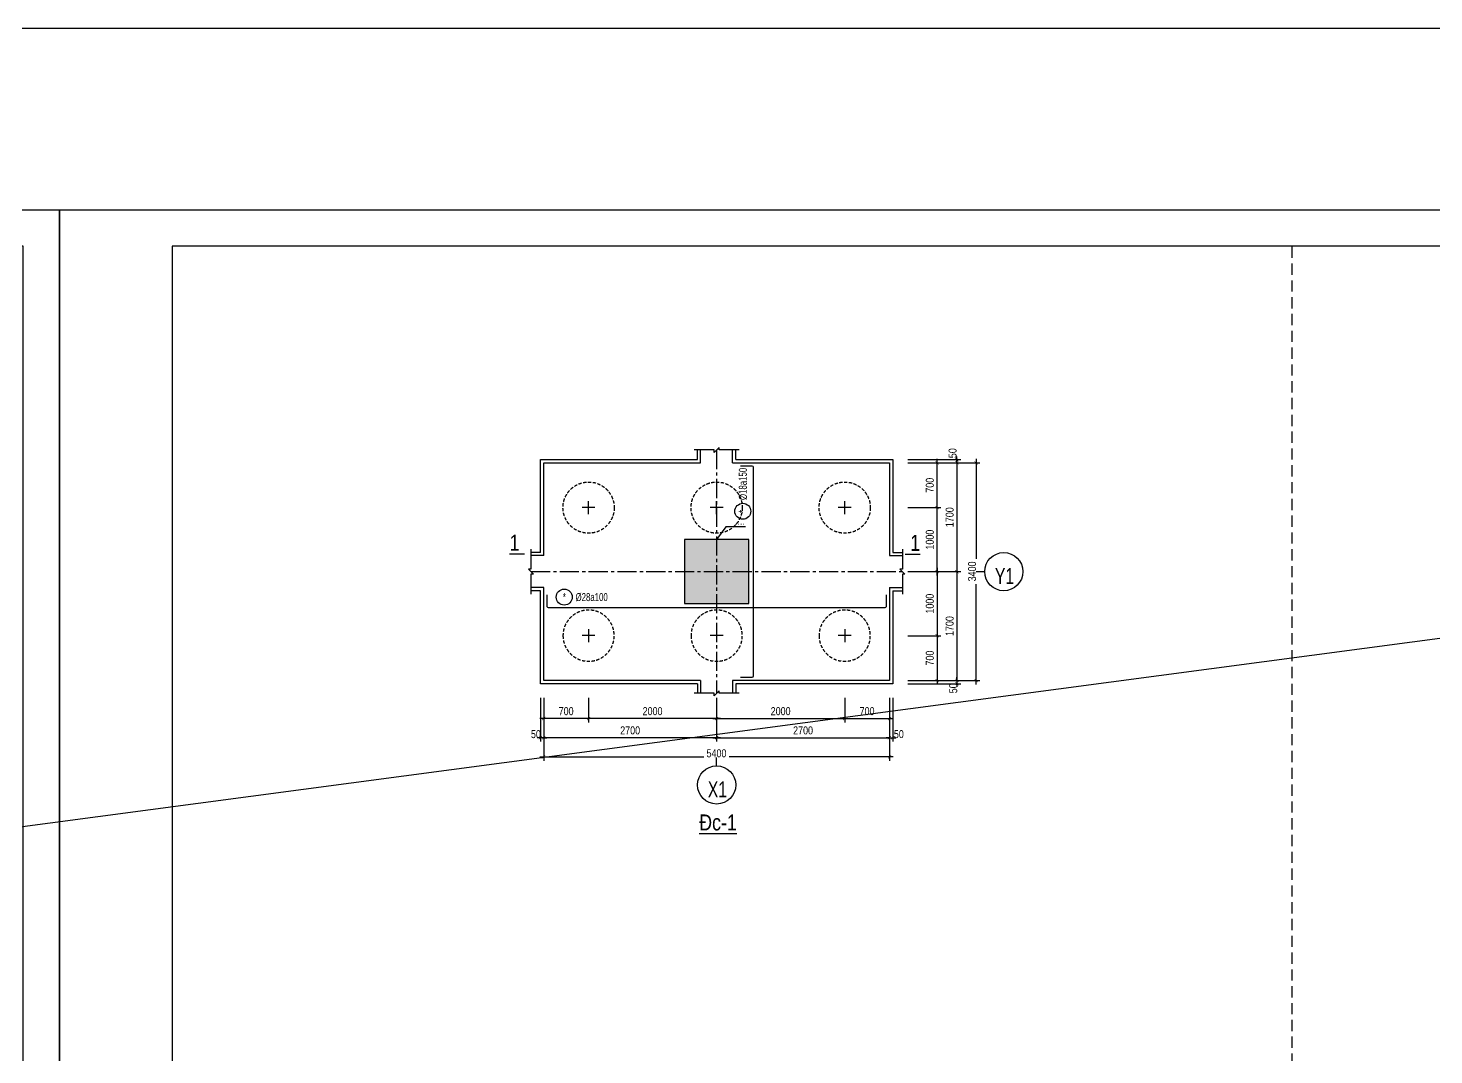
# Model space of a CAD drawing. Extents: x 71 to 2424299, y -14 to 1061502.
# Drawn here: x 1217521 to 1228498, y 494781 to 502800 of the extents above; entities that cross this region are included whole.
import ezdxf
from ezdxf.enums import TextEntityAlignment as Align

# ---------------------------------------------------------------- set-up
doc = ezdxf.new("R2010")
doc.units = 0
doc.header["$LTSCALE"] = 1000
doc.header["$MEASUREMENT"] = 0
doc.header["$PDMODE"] = 3
doc.linetypes.add('CENTER2', pattern=[1.125, 0.75, -0.125, 0.125, -0.125])
doc.linetypes.add('HIDDEN', pattern=[0.375, 0.25, -0.125])
doc.layers.get('0').update_dxf_attribs({"linetype": 'CONTINUOUS'})
doc.layers.get('Defpoints').update_dxf_attribs({"linetype": 'CONTINUOUS'})
for name, color, linetype in [('CDC.01.AXIS', 160, 'CENTER2'), ('CDC.02.DIM', 1, 'CONTINUOUS'), ('CDC.03.BORDER', 3, 'CONTINUOUS'), ('CDC.04.HIDDEN', 8, 'HIDDEN'), ('CDC.05.STEEL', 4, 'CONTINUOUS'), ('CDC.06.TEXT', 2, 'CONTINUOUS'), ('CDC.09.COLUMN', 4, 'CONTINUOUS'), ('CDC.10.HATCH', 9, 'CONTINUOUS'), ('CDC.11.NOTE', 8, 'CONTINUOUS'), ('CDC.12.PILE', 7, 'CONTINUOUS'), ('CDC.14.STEELNUM', 9, 'CONTINUOUS'), ('KCS_CHI', 1, 'CONTINUOUS')]:
    doc.layers.add(name, color=color, linetype=linetype)
doc.styles.add('ARIAL', font='arial.ttf', dxfattribs={"width": 0.8})
doc.dimstyles.new('50', dxfattribs={"dimscale": 25, "dimtxt": 2.5, "dimasz": 1, "dimexe": 1.2, "dimexo": 0, "dimgap": 1, "dimtad": 1, "dimdec": 0, "dimlfac": 2, "dimdsep": 46, "dimtxsty": 'ARIAL', "dimblk": 'ARCHTICK', "dimcen": 1, "dimdle": 1.2, "dimclrd": 1, "dimclre": 1, "dimclrt": 2, "dimadec": 0, "dimazin": 0, "dimtfac": 0.00072, "dimtdec": 0, "dimtix": 1, "dimtmove": 2, "dimatfit": 3, "dimfxl": 1, "dimtolj": 1, "dimarcsym": 0})

# ---------------------------------------------------------------- blocks, each defined once
blk = doc.blocks.new('_ArchTick')
at = {"color": 0, "linetype": 'ByBlock', "const_width": 0.15}
blk.add_lwpolyline([(-0.5, -0.5), (0.5, 0.5)], dxfattribs=at)
blk = doc.blocks.new('*D1410')
at = {"layer": 'CDC.02.DIM', "color": 1, "lineweight": -2, "transparency": 16777216}
for p, q in [((1224390, 499405), (1224803, 499405)), ((1224773, 499435), (1224773, 498525)), ((1224390, 498555), (1224803, 498555))]:
    blk.add_line(p, q, dxfattribs=at)
at = {"layer": 'Defpoints', "color": 0, "transparency": 16777216}
for p in [(1224390, 499405), (1224390, 498555), (1224773, 498555)]:
    blk.add_point(p, dxfattribs=at)
at = {"layer": 'CDC.02.DIM', "color": 1, "lineweight": -2, "transparency": 16777216, "xscale": 25, "yscale": 25, "zscale": 25}
for p, rotation in [((1224773, 499405), 90), ((1224773, 498555), 270)]:
    blk.add_blockref('_ArchTick', p, dxfattribs=dict(at, rotation=rotation))
at = {"layer": 'CDC.02.DIM', "color": 2, "transparency": 16777216, "insert": (1224717, 498980), "char_height": 62.5, "attachment_point": 5, "rotation": 90, "style": 'ARIAL'}
blk.add_mtext('\\A1;1700', dxfattribs=at)
blk = doc.blocks.new('*D1411')
at = {"layer": 'CDC.02.DIM', "color": 1, "lineweight": -2, "transparency": 16777216}
for p, q in [((1224773, 498585), (1224773, 497675)), ((1224390, 498555), (1224803, 498555)), ((1224390, 497705), (1224803, 497705))]:
    blk.add_line(p, q, dxfattribs=at)
at = {"layer": 'Defpoints', "color": 0, "transparency": 16777216}
for p in [(1224390, 498555), (1224390, 497705), (1224773, 497705)]:
    blk.add_point(p, dxfattribs=at)
at = {"layer": 'CDC.02.DIM', "color": 1, "lineweight": -2, "transparency": 16777216, "xscale": 25, "yscale": 25, "zscale": 25}
for p, rotation in [((1224773, 498555), 90), ((1224773, 497705), 270)]:
    blk.add_blockref('_ArchTick', p, dxfattribs=dict(at, rotation=rotation))
at = {"layer": 'CDC.02.DIM', "color": 2, "transparency": 16777216, "insert": (1224717, 498130), "char_height": 62.5, "attachment_point": 5, "rotation": 90, "style": 'ARIAL'}
blk.add_mtext('\\A1;1700', dxfattribs=at)
blk = doc.blocks.new('*D1412')
at = {"layer": 'CDC.02.DIM', "color": 1, "lineweight": -2, "transparency": 16777216}
for p, q in [((1224390, 499405), (1224953, 499405)), ((1224923, 499435), (1224923, 498656)), ((1224923, 497675), (1224923, 498457)), ((1224390, 497705), (1224953, 497705))]:
    blk.add_line(p, q, dxfattribs=at)
at = {"layer": 'Defpoints', "color": 0, "transparency": 16777216}
for p in [(1224390, 499405), (1224390, 497705), (1224923, 497705)]:
    blk.add_point(p, dxfattribs=at)
at = {"layer": 'CDC.02.DIM', "color": 1, "lineweight": -2, "transparency": 16777216, "xscale": 25, "yscale": 25, "zscale": 25}
for p, rotation in [((1224923, 499405), 90), ((1224923, 497705), 270)]:
    blk.add_blockref('_ArchTick', p, dxfattribs=dict(at, rotation=rotation))
at = {"layer": 'CDC.02.DIM', "color": 2, "transparency": 16777216, "insert": (1224892, 498557), "char_height": 62.5, "attachment_point": 5, "rotation": 90, "style": 'ARIAL'}
blk.add_mtext('\\A1;3400', dxfattribs=at)
blk = doc.blocks.new('*D1413')
at = {"layer": 'CDC.02.DIM', "color": 1, "lineweight": -2, "transparency": 16777216}
for p, q in [((1224390, 499430), (1224803, 499430)), ((1224390, 499405), (1224803, 499405)), ((1224773, 499430), (1224773, 499455)), ((1224773, 499405), (1224773, 499430)), ((1224773, 499405), (1224773, 499380))]:
    blk.add_line(p, q, dxfattribs=at)
at = {"layer": 'Defpoints', "color": 0, "transparency": 16777216}
for p in [(1224390, 499430), (1224390, 499405), (1224773, 499430)]:
    blk.add_point(p, dxfattribs=at)
at = {"layer": 'CDC.02.DIM', "color": 1, "lineweight": -2, "transparency": 16777216, "xscale": 25, "yscale": 25, "zscale": 25}
for p, rotation in [((1224773, 499430), 270), ((1224773, 499405), 90)]:
    blk.add_blockref('_ArchTick', p, dxfattribs=dict(at, rotation=rotation))
at = {"layer": 'CDC.02.DIM', "color": 2, "transparency": 16777216, "insert": (1224740, 499480), "char_height": 62.5, "attachment_point": 5, "rotation": 90, "style": 'ARIAL'}
blk.add_mtext('\\A1;50', dxfattribs=at)
blk = doc.blocks.new('*D1414')
at = {"layer": 'CDC.02.DIM', "color": 1, "lineweight": -2, "transparency": 16777216}
for p, q in [((1224390, 497705), (1224803, 497705)), ((1224773, 497705), (1224773, 497730)), ((1224773, 497705), (1224773, 497680)), ((1224390, 497680), (1224803, 497680)), ((1224773, 497680), (1224773, 497655))]:
    blk.add_line(p, q, dxfattribs=at)
at = {"layer": 'Defpoints', "color": 0, "transparency": 16777216}
for p in [(1224390, 497705), (1224390, 497680), (1224773, 497680)]:
    blk.add_point(p, dxfattribs=at)
at = {"layer": 'CDC.02.DIM', "color": 1, "lineweight": -2, "transparency": 16777216, "xscale": 25, "yscale": 25, "zscale": 25}
for p, rotation in [((1224773, 497705), 270), ((1224773, 497680), 90)]:
    blk.add_blockref('_ArchTick', p, dxfattribs=dict(at, rotation=rotation))
at = {"layer": 'CDC.02.DIM', "color": 2, "transparency": 16777216, "insert": (1224745, 497644), "char_height": 62.5, "attachment_point": 5, "rotation": 90, "style": 'ARIAL'}
blk.add_mtext('\\A1;50', dxfattribs=at)
blk = doc.blocks.new('*D1415')
at = {"layer": 'CDC.02.DIM', "color": 1, "lineweight": -2, "transparency": 16777216}
for p, q in [((1224390, 499055), (1224649, 499055)), ((1224619, 498525), (1224619, 499085)), ((1224390, 498555), (1224649, 498555))]:
    blk.add_line(p, q, dxfattribs=at)
at = {"layer": 'Defpoints', "color": 0, "transparency": 16777216}
for p in [(1224390, 499055), (1224619, 499055), (1224390, 498555)]:
    blk.add_point(p, dxfattribs=at)
at = {"layer": 'CDC.02.DIM', "color": 1, "lineweight": -2, "transparency": 16777216, "xscale": 25, "yscale": 25, "zscale": 25}
for p, rotation in [((1224619, 499055), 90), ((1224619, 498555), 270)]:
    blk.add_blockref('_ArchTick', p, dxfattribs=dict(at, rotation=rotation))
at = {"layer": 'CDC.02.DIM', "color": 2, "transparency": 16777216, "insert": (1224562, 498805), "char_height": 62.5, "attachment_point": 5, "rotation": 90, "style": 'ARIAL'}
blk.add_mtext('\\A1;1000', dxfattribs=at)
blk = doc.blocks.new('*D1416')
at = {"layer": 'CDC.02.DIM', "color": 1, "lineweight": -2, "transparency": 16777216}
for p, q in [((1224619, 498585), (1224619, 498025)), ((1224390, 498555), (1224649, 498555)), ((1224390, 498055), (1224649, 498055))]:
    blk.add_line(p, q, dxfattribs=at)
at = {"layer": 'Defpoints', "color": 0, "transparency": 16777216}
for p in [(1224390, 498555), (1224390, 498055), (1224619, 498055)]:
    blk.add_point(p, dxfattribs=at)
at = {"layer": 'CDC.02.DIM', "color": 1, "lineweight": -2, "transparency": 16777216, "xscale": 25, "yscale": 25, "zscale": 25}
for p, rotation in [((1224619, 498555), 90), ((1224619, 498055), 270)]:
    blk.add_blockref('_ArchTick', p, dxfattribs=dict(at, rotation=rotation))
at = {"layer": 'CDC.02.DIM', "color": 2, "transparency": 16777216, "insert": (1224562, 498305), "char_height": 62.5, "attachment_point": 5, "rotation": 90, "style": 'ARIAL'}
blk.add_mtext('\\A1;1000', dxfattribs=at)
blk = doc.blocks.new('*D1417')
at = {"layer": 'CDC.02.DIM', "color": 1, "lineweight": -2, "transparency": 16777216}
for p, q in [((1221547, 497570), (1221547, 497228)), ((1222897, 497570), (1222897, 497228)), ((1222927, 497258), (1221517, 497258))]:
    blk.add_line(p, q, dxfattribs=at)
at = {"layer": 'Defpoints', "color": 0, "transparency": 16777216}
for p in [(1221547, 497570), (1222897, 497570), (1221547, 497258)]:
    blk.add_point(p, dxfattribs=at)
at = {"layer": 'CDC.02.DIM', "color": 1, "lineweight": -2, "transparency": 16777216, "xscale": 25, "yscale": 25, "zscale": 25, "rotation": 180}
blk.add_blockref('_ArchTick', (1221547, 497258), dxfattribs=at)
at = {"layer": 'CDC.02.DIM', "color": 1, "lineweight": -2, "transparency": 16777216, "xscale": 25, "yscale": 25, "zscale": 25}
blk.add_blockref('_ArchTick', (1222897, 497258), dxfattribs=at)
at = {"layer": 'CDC.02.DIM', "color": 2, "transparency": 16777216, "insert": (1222222, 497315), "char_height": 62.5, "attachment_point": 5, "style": 'ARIAL'}
blk.add_mtext('\\A1;2700', dxfattribs=at)
blk = doc.blocks.new('*D1418')
at = {"layer": 'CDC.02.DIM', "color": 1, "lineweight": -2, "transparency": 16777216}
for p, q in [((1222897, 497570), (1222897, 497228)), ((1224247, 497570), (1224247, 497228)), ((1222867, 497258), (1224277, 497258))]:
    blk.add_line(p, q, dxfattribs=at)
at = {"layer": 'Defpoints', "color": 0, "transparency": 16777216}
for p in [(1222897, 497570), (1224247, 497570), (1224247, 497258)]:
    blk.add_point(p, dxfattribs=at)
at = {"layer": 'CDC.02.DIM', "color": 1, "lineweight": -2, "transparency": 16777216, "xscale": 25, "yscale": 25, "zscale": 25, "rotation": 180}
blk.add_blockref('_ArchTick', (1222897, 497258), dxfattribs=at)
at = {"layer": 'CDC.02.DIM', "color": 1, "lineweight": -2, "transparency": 16777216, "xscale": 25, "yscale": 25, "zscale": 25}
blk.add_blockref('_ArchTick', (1224247, 497258), dxfattribs=at)
at = {"layer": 'CDC.02.DIM', "color": 2, "transparency": 16777216, "insert": (1223572, 497315), "char_height": 62.5, "attachment_point": 5, "style": 'ARIAL'}
blk.add_mtext('\\A1;2700', dxfattribs=at)
blk = doc.blocks.new('*D1419')
at = {"layer": 'CDC.02.DIM', "color": 1, "lineweight": -2, "transparency": 16777216}
for p, q in [((1221547, 497570), (1221547, 497078)), ((1224247, 497570), (1224247, 497078)), ((1221517, 497108), (1222796, 497108)), ((1224277, 497108), (1222995, 497108))]:
    blk.add_line(p, q, dxfattribs=at)
at = {"layer": 'Defpoints', "color": 0, "transparency": 16777216}
for p in [(1221547, 497570), (1224247, 497570), (1224247, 497108)]:
    blk.add_point(p, dxfattribs=at)
at = {"layer": 'CDC.02.DIM', "color": 1, "lineweight": -2, "transparency": 16777216, "xscale": 25, "yscale": 25, "zscale": 25, "rotation": 180}
blk.add_blockref('_ArchTick', (1221547, 497108), dxfattribs=at)
at = {"layer": 'CDC.02.DIM', "color": 1, "lineweight": -2, "transparency": 16777216, "xscale": 25, "yscale": 25, "zscale": 25}
blk.add_blockref('_ArchTick', (1224247, 497108), dxfattribs=at)
at = {"layer": 'CDC.02.DIM', "color": 2, "transparency": 16777216, "insert": (1222896, 497136), "char_height": 62.5, "attachment_point": 5, "style": 'ARIAL'}
blk.add_mtext('\\A1;5400', dxfattribs=at)
blk = doc.blocks.new('*D1420')
at = {"layer": 'CDC.02.DIM', "color": 1, "lineweight": -2, "transparency": 16777216}
for p, q in [((1221897, 497570), (1221897, 497378)), ((1222897, 497570), (1222897, 497378)), ((1222927, 497408), (1221867, 497408))]:
    blk.add_line(p, q, dxfattribs=at)
at = {"layer": 'Defpoints', "color": 0, "transparency": 16777216}
for p in [(1221897, 497570), (1222897, 497570), (1221897, 497408)]:
    blk.add_point(p, dxfattribs=at)
at = {"layer": 'CDC.02.DIM', "color": 1, "lineweight": -2, "transparency": 16777216, "xscale": 25, "yscale": 25, "zscale": 25, "rotation": 180}
blk.add_blockref('_ArchTick', (1221897, 497408), dxfattribs=at)
at = {"layer": 'CDC.02.DIM', "color": 1, "lineweight": -2, "transparency": 16777216, "xscale": 25, "yscale": 25, "zscale": 25}
blk.add_blockref('_ArchTick', (1222897, 497408), dxfattribs=at)
at = {"layer": 'CDC.02.DIM', "color": 2, "transparency": 16777216, "insert": (1222397, 497465), "char_height": 62.5, "attachment_point": 5, "style": 'ARIAL'}
blk.add_mtext('\\A1;2000', dxfattribs=at)
blk = doc.blocks.new('*D1421')
at = {"layer": 'CDC.02.DIM', "color": 1, "lineweight": -2, "transparency": 16777216}
for p, q in [((1222897, 497570), (1222897, 497378)), ((1223897, 497570), (1223897, 497378)), ((1222867, 497408), (1223927, 497408))]:
    blk.add_line(p, q, dxfattribs=at)
at = {"layer": 'Defpoints', "color": 0, "transparency": 16777216}
for p in [(1222897, 497570), (1223897, 497570), (1223897, 497408)]:
    blk.add_point(p, dxfattribs=at)
at = {"layer": 'CDC.02.DIM', "color": 1, "lineweight": -2, "transparency": 16777216, "xscale": 25, "yscale": 25, "zscale": 25, "rotation": 180}
blk.add_blockref('_ArchTick', (1222897, 497408), dxfattribs=at)
at = {"layer": 'CDC.02.DIM', "color": 1, "lineweight": -2, "transparency": 16777216, "xscale": 25, "yscale": 25, "zscale": 25}
blk.add_blockref('_ArchTick', (1223897, 497408), dxfattribs=at)
at = {"layer": 'CDC.02.DIM', "color": 2, "transparency": 16777216, "insert": (1223397, 497465), "char_height": 62.5, "attachment_point": 5, "style": 'ARIAL'}
blk.add_mtext('\\A1;2000', dxfattribs=at)
blk = doc.blocks.new('*D1422')
at = {"layer": 'CDC.02.DIM', "color": 1, "lineweight": -2, "transparency": 16777216}
for p, q in [((1221522, 497570), (1221522, 497228)), ((1221547, 497570), (1221547, 497228)), ((1221522, 497258), (1221497, 497258)), ((1221547, 497258), (1221522, 497258)), ((1221547, 497258), (1221572, 497258))]:
    blk.add_line(p, q, dxfattribs=at)
at = {"layer": 'Defpoints', "color": 0, "transparency": 16777216}
for p in [(1221522, 497570), (1221547, 497570), (1221522, 497258)]:
    blk.add_point(p, dxfattribs=at)
at = {"layer": 'CDC.02.DIM', "color": 1, "lineweight": -2, "transparency": 16777216, "xscale": 25, "yscale": 25, "zscale": 25}
blk.add_blockref('_ArchTick', (1221522, 497258), dxfattribs=at)
at = {"layer": 'CDC.02.DIM', "color": 1, "lineweight": -2, "transparency": 16777216, "xscale": 25, "yscale": 25, "zscale": 25, "rotation": 180}
blk.add_blockref('_ArchTick', (1221547, 497258), dxfattribs=at)
at = {"layer": 'CDC.02.DIM', "color": 2, "transparency": 16777216, "insert": (1221486, 497286), "char_height": 62.5, "attachment_point": 5, "style": 'ARIAL'}
blk.add_mtext('\\A1;50', dxfattribs=at)
blk = doc.blocks.new('*D1423')
at = {"layer": 'CDC.02.DIM', "color": 1, "lineweight": -2, "transparency": 16777216}
for p, q in [((1224247, 497570), (1224247, 497228)), ((1224272, 497570), (1224272, 497228)), ((1224247, 497258), (1224222, 497258)), ((1224247, 497258), (1224272, 497258)), ((1224272, 497258), (1224297, 497258))]:
    blk.add_line(p, q, dxfattribs=at)
at = {"layer": 'Defpoints', "color": 0, "transparency": 16777216}
for p in [(1224247, 497570), (1224272, 497570), (1224272, 497258)]:
    blk.add_point(p, dxfattribs=at)
at = {"layer": 'CDC.02.DIM', "color": 1, "lineweight": -2, "transparency": 16777216, "xscale": 25, "yscale": 25, "zscale": 25}
blk.add_blockref('_ArchTick', (1224247, 497258), dxfattribs=at)
at = {"layer": 'CDC.02.DIM', "color": 1, "lineweight": -2, "transparency": 16777216, "xscale": 25, "yscale": 25, "zscale": 25, "rotation": 180}
blk.add_blockref('_ArchTick', (1224272, 497258), dxfattribs=at)
at = {"layer": 'CDC.02.DIM', "color": 2, "transparency": 16777216, "insert": (1224320, 497286), "char_height": 62.5, "attachment_point": 5, "style": 'ARIAL'}
blk.add_mtext('\\A1;50', dxfattribs=at)
blk = doc.blocks.new('D800')
at = {"layer": 'CDC.01.AXIS'}
for p, q in [((100, 0), (-100, 0)), ((0, -100), (0, 100))]:
    blk.add_line(p, q, dxfattribs=at)
at = {"layer": 'CDC.04.HIDDEN', "ltscale": 0.2}
blk.add_circle((0, 0), 400, dxfattribs=at)
blk = doc.blocks.new('*D1775')
at = {"layer": 'CDC.02.DIM', "color": 1, "lineweight": -2, "transparency": 16777216}
for p, q in [((1221547, 497570), (1221547, 497378)), ((1221897, 497570), (1221897, 497378)), ((1221927, 497408), (1221517, 497408))]:
    blk.add_line(p, q, dxfattribs=at)
at = {"layer": 'Defpoints', "color": 0, "transparency": 16777216}
for p in [(1221547, 497570), (1221897, 497570), (1221547, 497408)]:
    blk.add_point(p, dxfattribs=at)
at = {"layer": 'CDC.02.DIM', "color": 1, "lineweight": -2, "transparency": 16777216, "xscale": 25, "yscale": 25, "zscale": 25, "rotation": 180}
blk.add_blockref('_ArchTick', (1221547, 497408), dxfattribs=at)
at = {"layer": 'CDC.02.DIM', "color": 1, "lineweight": -2, "transparency": 16777216, "xscale": 25, "yscale": 25, "zscale": 25}
blk.add_blockref('_ArchTick', (1221897, 497408), dxfattribs=at)
at = {"layer": 'CDC.02.DIM', "color": 2, "transparency": 16777216, "insert": (1221722, 497465), "char_height": 62.5, "attachment_point": 5, "style": 'ARIAL'}
blk.add_mtext('\\A1;700', dxfattribs=at)
blk = doc.blocks.new('*D1776')
at = {"layer": 'CDC.02.DIM', "color": 1, "lineweight": -2, "transparency": 16777216}
for p, q in [((1223897, 497570), (1223897, 497378)), ((1224247, 497570), (1224247, 497378)), ((1223867, 497408), (1224277, 497408))]:
    blk.add_line(p, q, dxfattribs=at)
at = {"layer": 'Defpoints', "color": 0, "transparency": 16777216}
for p in [(1223897, 497570), (1224247, 497570), (1224247, 497408)]:
    blk.add_point(p, dxfattribs=at)
at = {"layer": 'CDC.02.DIM', "color": 1, "lineweight": -2, "transparency": 16777216, "xscale": 25, "yscale": 25, "zscale": 25, "rotation": 180}
blk.add_blockref('_ArchTick', (1223897, 497408), dxfattribs=at)
at = {"layer": 'CDC.02.DIM', "color": 1, "lineweight": -2, "transparency": 16777216, "xscale": 25, "yscale": 25, "zscale": 25}
blk.add_blockref('_ArchTick', (1224247, 497408), dxfattribs=at)
at = {"layer": 'CDC.02.DIM', "color": 2, "transparency": 16777216, "insert": (1224072, 497465), "char_height": 62.5, "attachment_point": 5, "style": 'ARIAL'}
blk.add_mtext('\\A1;700', dxfattribs=at)
blk = doc.blocks.new('*D1779')
at = {"layer": 'CDC.02.DIM', "color": 1, "lineweight": -2, "transparency": 16777216}
for p, q in [((1224390, 498055), (1224649, 498055)), ((1224619, 498085), (1224619, 497675)), ((1224390, 497705), (1224649, 497705))]:
    blk.add_line(p, q, dxfattribs=at)
at = {"layer": 'Defpoints', "color": 0, "transparency": 16777216}
for p in [(1224390, 498055), (1224390, 497705), (1224619, 497705)]:
    blk.add_point(p, dxfattribs=at)
at = {"layer": 'CDC.02.DIM', "color": 1, "lineweight": -2, "transparency": 16777216, "xscale": 25, "yscale": 25, "zscale": 25}
for p, rotation in [((1224619, 498055), 90), ((1224619, 497705), 270)]:
    blk.add_blockref('_ArchTick', p, dxfattribs=dict(at, rotation=rotation))
at = {"layer": 'CDC.02.DIM', "color": 2, "transparency": 16777216, "insert": (1224562, 497880), "char_height": 62.5, "attachment_point": 5, "rotation": 90, "style": 'ARIAL'}
blk.add_mtext('\\A1;700', dxfattribs=at)
blk = doc.blocks.new('*D1780')
at = {"layer": 'CDC.02.DIM', "color": 1, "lineweight": -2, "transparency": 16777216}
for p, q in [((1224390, 499405), (1224649, 499405)), ((1224619, 499025), (1224619, 499435)), ((1224390, 499055), (1224649, 499055))]:
    blk.add_line(p, q, dxfattribs=at)
at = {"layer": 'Defpoints', "color": 0, "transparency": 16777216}
for p in [(1224390, 499405), (1224619, 499405), (1224390, 499055)]:
    blk.add_point(p, dxfattribs=at)
at = {"layer": 'CDC.02.DIM', "color": 1, "lineweight": -2, "transparency": 16777216, "xscale": 25, "yscale": 25, "zscale": 25}
for p, rotation in [((1224619, 499405), 90), ((1224619, 499055), 270)]:
    blk.add_blockref('_ArchTick', p, dxfattribs=dict(at, rotation=rotation))
at = {"layer": 'CDC.02.DIM', "color": 2, "transparency": 16777216, "insert": (1224562, 499230), "char_height": 62.5, "attachment_point": 5, "rotation": 90, "style": 'ARIAL'}
blk.add_mtext('\\A1;700', dxfattribs=at)
blk = doc.blocks.new('34')
at = {"color": 4, "elevation": 0}
blk.add_lwpolyline([(1087304, 521743), (1107165, 521743), (1107165, 536023), (1087304, 536023)], close=True, dxfattribs=at)
at = {"layer": 'Defpoints', "elevation": 0}
blk.add_lwpolyline([(1086424, 521457), (1086424, 536307), (1107449, 536307), (1107449, 521457), (1086424, 521457)], close=True, dxfattribs=at)

msp = doc.modelspace()

# ---------------------------------------------------------------- hatches: boundary and pattern name
at = {"layer": 'CDC.10.HATCH'}
h = msp.add_hatch(dxfattribs=at)
h.set_pattern_fill('CHAU-01', color=256, scale=30, style=0, pattern_type=2)
h.set_pattern_definition([(50, (0, -18740), (215.178055, -18.82564), [22.5, -247.5]), (355, (0, -18740), (-41.6254, 225.65764), [18, -198]), (100.4514, (17.93, -18741.57), (173.552815, 206.831863), [19.122057, -210.342634]), (46.1842, (0, -18680), (320.172315, -49.655704), [33.75, -371.25]), (96.6356, (26.68, -18684.14), (280.39881, 292.23536), [28.68309, -315.5139]), (351.1842, (0, -18680), (280.39858, 292.23558), [27, -297]), (21, (30, -18695), (179.072116, -120.785667), [22.5, -247.5]), (326, (30, -18695), (72.9946, 217.545014), [18, -198]), (71.4514, (44.92, -18705.07), (252.06679, 96.75915), [19.122057, -210.342634]), (37.5, (0, -18740), (3.6479566, 99.868156), [0, -195.6, 0, -201, 0, -198.75]), (7.5, (0, -18740), (78.920861, 118.3235136), [0, -114.6, 0, -191.1, 0, -75.75]), (327.5, (-66.9, -18740), (160.146731, -6.7664615), [0, -75, 0, -234, 0, -310.5]), (317.5, (-96.9, -18740), (174.955851, 30.031495), [0, -97.5, 0, -155.4, 0, -220.5]), (45, (0, -18740), (-90.156115, 90.156115), []), (45, (0, -18703.25), (-90.156115, 90.156115), [])])
h.paths.add_polyline_path([(1223147.37, 498805.13), (1222647.37, 498805.13), (1222647.37, 498305.13), (1223147.37, 498305.13)])
h.paths.add_polyline_path([(1231987.37, 498755.13), (1231487.37, 498755.13), (1231487.37, 498355.13), (1231987.37, 498355.13)])

# ---------------------------------------------------------------- linework, layer by layer
at = {"layer": 'CDC.01.AXIS', "ltscale": 0.2}
for p, q in [((1222897.37, 499505.13), (1222897.37, 497605.13)), ((1221447.37, 498555.13), (1224347.37, 498555.13))]:
    msp.add_line(p, q, dxfattribs=at)
at = {"layer": 'CDC.03.BORDER'}
for p, q in [((1222772.37, 499405.13), (1222772.37, 499505.13)), ((1223022.37, 499405.13), (1223022.37, 499505.13)), ((1221547.37, 498680.13), (1221447.37, 498680.13)), ((1224247.37, 498680.13), (1224347.37, 498680.13)), ((1221547.37, 498430.13), (1221447.37, 498430.13)), ((1224247.37, 498430.13), (1224347.37, 498430.13)), ((1222772.37, 497705.13), (1222772.37, 497605.13)), ((1223022.37, 497705.13), (1223022.37, 497605.13))]:
    msp.add_line(p, q, dxfattribs=at)
for points in [[(1221547.37, 498680.13), (1221547.37, 499405.13), (1222772.37, 499405.13)], [(1223022.37, 499405.13), (1224247.37, 499405.13), (1224247.37, 498680.13)], [(1222772.37, 497705.13), (1221547.37, 497705.13), (1221547.37, 498430.13)], [(1224247.37, 498430.13), (1224247.37, 497705.13), (1223022.37, 497705.13)]]:
    msp.add_lwpolyline(points, dxfattribs=at)
at = {"layer": 'CDC.04.HIDDEN', "ltscale": 0.35}
msp.add_line((1227387.87, 501092.5), (1227387.87, 486817.5), dxfattribs=at)
at = {"layer": 'CDC.05.STEEL'}
for points in [[(1223084.23, 497730.13), (1223174.23, 497730.13, 0.41421356), (1223184.23, 497740.13), (1223184.23, 499370.13, 0.41421356), (1223174.23, 499380.13), (1223084.23, 499380.13)], [(1221572.37, 498374.05), (1221572.37, 498284.05, 0.41421356), (1221582.37, 498274.05), (1224212.37, 498274.05, 0.41421356), (1224222.37, 498284.05), (1224222.37, 498374.05)]]:
    msp.add_lwpolyline(points, format="xyb", dxfattribs=at)
at = {"layer": 'CDC.09.COLUMN'}
msp.add_lwpolyline([(1222647.37, 498305.13), (1223147.37, 498305.13), (1223147.37, 498805.13), (1222647.37, 498805.13)], close=True, dxfattribs=at)
at = {"layer": 'CDC.11.NOTE'}
for p, q in [((1222747.37, 499430.13), (1222747.37, 499505.13)), ((1223047.37, 499430.13), (1223047.37, 499505.13)), ((1221522.37, 498705.13), (1221447.37, 498705.13)), ((1224272.37, 498705.13), (1224347.37, 498705.13)), ((1224924.37, 498555.13), (1224990.3, 498555.13)), ((1221522.37, 498405.13), (1221447.37, 498405.13)), ((1224272.37, 498405.13), (1224347.37, 498405.13)), ((1222747.37, 497680.13), (1222747.37, 497605.13)), ((1223047.37, 497680.13), (1223047.37, 497605.13)), ((1222897.37, 497038.34), (1222897.37, 497104.26))]:
    msp.add_line(p, q, dxfattribs=at)
for points in [[(1223072.37, 499505.13), (1222917.37, 499505.13), (1222917.37, 499525.13), (1222877.37, 499485.13), (1222877.37, 499505.13), (1222722.37, 499505.13)], [(1221522.37, 498705.13), (1221522.37, 499430.13), (1222747.37, 499430.13)], [(1223047.37, 499430.13), (1224272.37, 499430.13), (1224272.37, 498705.13)], [(1221447.37, 498730.13), (1221447.37, 498575.13), (1221427.37, 498575.13), (1221467.37, 498535.13), (1221447.37, 498535.13), (1221447.37, 498380.13)], [(1224347.37, 498730.13), (1224347.37, 498575.13), (1224327.37, 498575.13), (1224367.37, 498535.13), (1224347.37, 498535.13), (1224347.37, 498380.13)], [(1222747.37, 497680.13), (1221522.37, 497680.13), (1221522.37, 498405.13)], [(1224272.37, 498405.13), (1224272.37, 497680.13), (1223047.37, 497680.13)], [(1223072.37, 497605.13), (1222917.37, 497605.13), (1222917.37, 497625.13), (1222877.37, 497585.13), (1222877.37, 497605.13), (1222722.37, 497605.13)]]:
    msp.add_lwpolyline(points, dxfattribs=at)
for centre in [(1225139.44, 498555.13), (1222897.37, 496889.19)]:
    msp.add_circle(centre, 149.14, dxfattribs=at)
at = {"layer": 'CDC.14.STEELNUM'}
for centre in [(1223101.73, 499026.29), (1221707.42, 498356.55)]:
    msp.add_circle(centre, 62.5, dxfattribs=at)
at = {"layer": 'Defpoints', "color": 1}
msp.add_line((1264360, 502800), (1082950, 478660), dxfattribs=at)
msp.add_lwpolyline([(1082950, 502800), (1264360, 502800), (1264360, 478660), (1082950, 478660)], close=True, dxfattribs=at)
at = {"layer": 'KCS_CHI'}
msp.add_lwpolyline([(1223121.36, 498905.66), (1222969.58, 498905.66), (1222897.37, 498805.13)], dxfattribs=at)

# ---------------------------------------------------------------- block references
at = {"layer": 'CDC.03.BORDER'}
for p in [(110316.09, -34927.16), (131341.09, -34927.16)]:
    msp.add_blockref('34', p, dxfattribs=at)
at = {"layer": 'CDC.12.PILE', "xscale": 0.5, "yscale": 0.5, "zscale": 0.5}
for p in [(1221897.37, 499055.13), (1222897.37, 499055.13), (1223897.37, 499055.13)]:
    msp.add_blockref('D800', p, dxfattribs=at)
at = {"layer": 'CDC.12.PILE', "xscale": -0.5, "yscale": 0.5, "zscale": 0.5, "rotation": 180}
for p in [(1221897.37, 498055.13), (1222897.37, 498055.13), (1223897.37, 498055.13)]:
    msp.add_blockref('D800', p, dxfattribs=at)

# ---------------------------------------------------------------- texts
at = {"layer": 'CDC.06.TEXT', "style": 'ARIAL', "width": 0.7}
msp.add_text('%%C18a150', height=62.5, rotation=90, dxfattribs=at).set_placement((1223101.73, 499240.32), align=Align.MIDDLE_CENTER)
at = {"layer": 'CDC.06.TEXT', "style": 'ARIAL'}
for s, height, width, p in [('....', 62.5, 0.8, (1223079.07, 498952.11)), ('%%U1 ', 125, 0.8, (1221338.25, 498780.98)), ('%%U 1', 125, 0.8, (1224428.25, 498779.95)), ('%%C28a100', 62.5, 0.7, (1221921.44, 498356.55)), ('%%UĐc-1', 125, 0.8, (1222908.14, 496596.42))]:
    msp.add_text(s, height=height, dxfattribs=dict(at, width=width)).set_placement(p, align=Align.MIDDLE_CENTER)
at = {"layer": 'CDC.06.TEXT', "char_height": 125, "width": 116.16, "attachment_point": 8, "line_spacing_factor": 0.938532}
for s, insert in [('{\\fArial|b0|i0|c0|p34;\\W0.7;Y1}', (1225145.36, 498457.46)), ('{\\fArial|b0|i0|c0|p34;\\W0.7;X1}', (1222903.29, 496791.53))]:
    msp.add_mtext(s, dxfattribs=dict(at, insert=insert))
at = {"layer": 'CDC.14.STEELNUM', "style": 'ARIAL', "width": 0.7}
msp.add_text('*', height=62.5, rotation=90, dxfattribs=at).set_placement((1223101.73, 499026.29), align=Align.MIDDLE_CENTER)
msp.add_text('*', height=62.5, dxfattribs=at).set_placement((1221707.42, 498356.55), align=Align.MIDDLE_CENTER)

# ---------------------------------------------------------------- dimensions: what is measured, and where the dimension line sits
at = {"layer": 'CDC.02.DIM'}
for base, p1, p2, picture, middle in [((1224773.49, 499430.13), (1224390, 499405.13), (1224390, 499430.13), '*D1413', (1224740, 499480)), ((1224923.49, 497705.13), (1224390, 499405.13), (1224390, 497705.13), '*D1412', (1224892.46, 498556.87)), ((1224773.49, 497680.13), (1224390, 497705.13), (1224390, 497680.13), '*D1414', (1224745.04, 497644.41))]:
    dim = msp.add_linear_dim(base=base, p1=p1, p2=p2, angle=90, dimstyle='50', dxfattribs=at)
    dim.commit()
    dim.dimension.update_dxf_attribs({"geometry": picture, "text_midpoint": middle, "dimtype": 160})
for base, p1, p2, angle, picture, middle in [((1224773.49, 498555.13), (1224390, 499405.13), (1224390, 498555.13), 90, '*D1410', (1224716.58, 498980.13)), ((1224618.62, 499405.13), (1224390, 499055.13), (1224390, 499405.13), 90, '*D1780', (1224561.71, 499230.13)), ((1224618.62, 499055.13), (1224390, 498555.13), (1224390, 499055.13), 90, '*D1415', (1224561.71, 498805.13)), ((1224773.49, 497705.13), (1224390, 498555.13), (1224390, 497705.13), 90, '*D1411', (1224716.58, 498130.13)), ((1224618.62, 498055.13), (1224390, 498555.13), (1224390, 498055.13), 270, '*D1416', (1224561.71, 498305.13)), ((1224618.62, 497705.13), (1224390, 498055.13), (1224390, 497705.13), 270, '*D1779', (1224561.71, 497880.13))]:
    dim = msp.add_linear_dim(base=base, p1=p1, p2=p2, angle=angle, dimstyle='50', dxfattribs=at)
    dim.commit()
    dim.dimension.update_dxf_attribs({"geometry": picture, "text_midpoint": middle})
for base, p1, p2, picture, middle in [((1221522.37, 497257.72), (1221547.37, 497570), (1221522.37, 497570), '*D1422', (1221485.92, 497286.17)), ((1224247.37, 497107.72), (1221547.37, 497570), (1224247.37, 497570), '*D1419', (1222895.74, 497136.17)), ((1224272.37, 497257.72), (1224247.37, 497570), (1224272.37, 497570), '*D1423', (1224320, 497286.17))]:
    dim = msp.add_linear_dim(base=base, p1=p1, p2=p2, dimstyle='50', dxfattribs=at)
    dim.commit()
    dim.dimension.update_dxf_attribs({"geometry": picture, "text_midpoint": middle, "dimtype": 160})
for base, p1, p2, picture, middle in [((1221547.37, 497257.72), (1222897.37, 497570), (1221547.37, 497570), '*D1417', (1222222.37, 497314.63)), ((1221547.37, 497407.72), (1221897.37, 497570), (1221547.37, 497570), '*D1775', (1221722.37, 497464.63)), ((1221897.37, 497407.72), (1222897.37, 497570), (1221897.37, 497570), '*D1420', (1222397.37, 497464.63)), ((1224247.37, 497257.72), (1222897.37, 497570), (1224247.37, 497570), '*D1418', (1223572.37, 497314.63)), ((1223897.37, 497407.72), (1222897.37, 497570), (1223897.37, 497570), '*D1421', (1223397.37, 497464.63)), ((1224247.37, 497407.72), (1223897.37, 497570), (1224247.37, 497570), '*D1776', (1224072.37, 497464.63))]:
    dim = msp.add_linear_dim(base=base, p1=p1, p2=p2, dimstyle='50', dxfattribs=at)
    dim.commit()
    dim.dimension.update_dxf_attribs({"geometry": picture, "text_midpoint": middle})

doc.saveas('drawing.dxf')
